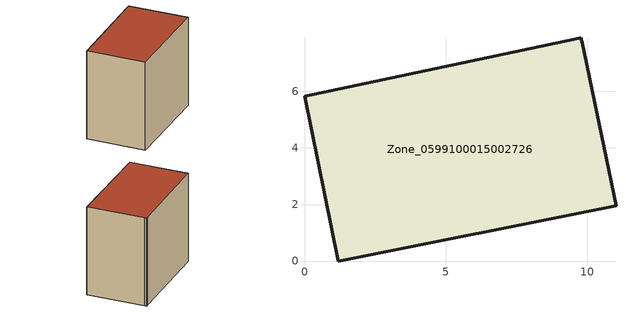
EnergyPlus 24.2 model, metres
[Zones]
Zone_0599100015002726
 floor ground (C_G): 9.82,7.72 11.02,1.96 1.19,0 0,5.83 9.54,7.85 9.78,7.89 z0.83
 wall outside (C_F): 0,5.83 1.19,0 11.02,1.96 9.82,7.72 9.78,7.89 9.54,7.85 0,5.83 z0.83:10.05
 roof outside (C_R): 11.02,1.96 9.82,7.72 9.78,7.89 9.54,7.85 0,5.83 1.19,0 z10.05
[BUILDING]
Pand.0599100015002726: North Axis=0; Terrain=City; Loads Convergence Tolerance Value=0.04; Temperature Convergence Tolerance Value=0.4; Solar Distribution=FullExterior; Maximum Number of Warmup Days=25; Minimum Number of Warmup Days=1
[Site:Location]
Rotterdam.The.Hague.AP_ZH_NLD Design_Conditions: Latitude=51.96; Longitude=4.45; Time Zone=1; Elevation=-4.5
[SITE:GROUNDTEMPERATURE:BUILDINGSURFACE]
18, 18, 18, 18, 18, 18, 18, 18, 18, 18, 18, 18
[MATERIAL] Thermal Absorptance=0.9; Solar Absorptance=0.7; Visible Absorptance=0.7
Name | Roughness | Thickness | Conductivity | Density | Specific Heat
G.TI.1975-1991 | MediumSmooth | 0.15 | 0.288461 | 540 | 1210
F.TI.1975-1991 | Rough | 0.3 | 0.230769 | 1920 | 840
R.TI.1975-1991 | MediumRough | 0.2 | 0.153846 | 1500 | 1000
[CONSTRUCTION]
C_G: G.TI.1975-1991
C_F: F.TI.1975-1991
C_R: R.TI.1975-1991
[ZONE]
Zone_0599100015002726: Type=1; Multiplier=1; Ceiling Height=Autocalculate; Volume=Autocalculate; Floor Area=autocalculate; Part of Total Floor Area=Yes
[ZONEINFILTRATION:DESIGNFLOWRATE]
Infil_Zone_0599100015002726: Zone or ZoneList or Space or SpaceList=Zone_0599100015002726; Schedule=AlwaysOn; Design Flow Rate Calculation Method=Flow/Area; Flow Rate per Floor Area=0.003; Constant Term Coefficient=1; Temperature Term Coefficient=0; Velocity Term Coefficient=0; Velocity Squared Term Coefficient=0
[HVACTEMPLATE:ZONE:IDEALLOADSAIRSYSTEM]
Zone_0599100015002726: Maximum Heating Supply Air Temperature=50; Minimum Cooling Supply Air Temperature=13; Maximum Heating Supply Air Humidity Ratio=0.0156; Minimum Cooling Supply Air Humidity Ratio=0.0077; Heating Limit=NoLimit; Cooling Limit=NoLimit; Dehumidification Control Type=ConstantSensibleHeatRatio; Cooling Sensible Heat Ratio=0.7; Dehumidification Setpoint=60; Humidification Control Type=None; Humidification Setpoint=30; Outdoor Air Method=None; Outdoor Air Flow Rate per Person=0.00944; Outdoor Air Flow Rate per Zone Floor Area=0; Outdoor Air Flow Rate per Zone=0; Demand Controlled Ventilation Type=None; Outdoor Air Economizer Type=NoEconomizer; Heat Recovery Type=None; Sensible Heat Recovery Effectiveness=0.7; Latent Heat Recovery Effectiveness=0.65
[ZONECONTROL:THERMOSTAT]
ThermostatControl_Zone_0599100015002726: Zone or ZoneList=Zone_0599100015002726; Control Type Schedule=DualSetpointControlType; Control 1=Thermostat_Zone_0599100015002726; Temperature Difference Between Cutout And Setpoint=0
[THERMOSTATSETPOINT:DUALSETPOINT]
Thermostat_Zone_0599100015002726: Heating Setpoint Temperature Schedule=HeatingSetpoint_Zone_0599100015002726; Cooling Setpoint Temperature Schedule=CoolingSetpoint_Zone_0599100015002726
[SCHEDULE:COMPACT]
HeatingSetpoint_Zone_0599100015002726: Through: 12/31, For: AllDays, Until: 24:00, 21
CoolingSetpoint_Zone_0599100015002726: Through: 12/31, For: AllDays, Until: 24:00, 24
DualSetpointControlType: Through: 12/31, For: AllDays, Until: 24:00, 4
AlwaysOn: Through: 12/31, For: AllDays, Until: 24:00, 1
